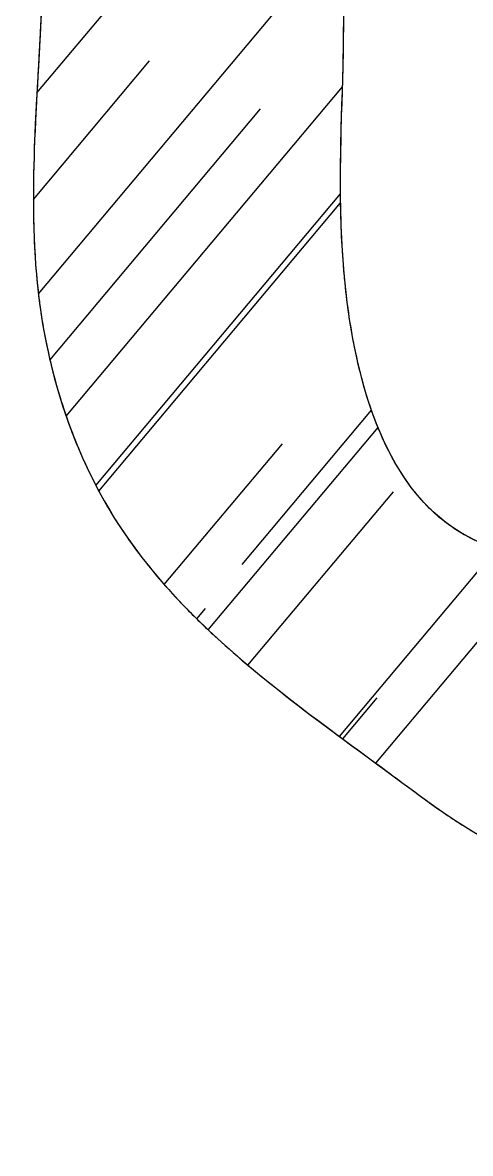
# Model space of a CAD drawing. Header units: millimetres. Extents: x 512961 to 1001058, y -961995 to -458543.
# Drawn here: x 934907.7 to 934938.6, y -884300.5 to -884222.4 of the extents above; entities that cross this region are included whole.
import ezdxf

# ---------------------------------------------------------------- set-up
doc = ezdxf.new("R2010")
doc.units = ezdxf.units.MM
doc.header["$MEASUREMENT"] = 0
doc.layers.add('填充', color=250, linetype='CONTINUOUS', lineweight=25)

msp = doc.modelspace()

# ---------------------------------------------------------------- linework, layer by layer
at = {"layer": '填充'}
for p, q in [((934908.643, -884227.252), (934920.561, -884213.049)), ((934908.746, -884241.119), (934929.815, -884216.01)), ((934908.397, -884234.595), (934916.416, -884225.038)), ((934910.665, -884249.566), (934929.751, -884226.821)), ((934909.542, -884245.684), (934924.085, -884228.353)), ((934912.719, -884254.353), (934929.611, -884234.222)), ((934912.92, -884254.733), (934929.618, -884234.834)), ((934922.818, -884259.806), (934931.755, -884249.155)), ((934920.477, -884264.317), (934932.204, -884250.341)), ((934917.438, -884261.184), (934925.597, -884251.46)), ((934923.217, -884266.751), (934933.266, -884254.775)), ((934929.538, -884271.672), (934940.374, -884258.759)), ((934919.678, -884263.548), (934920.283, -884262.827)), ((934932.055, -884273.521), (934940.138, -884263.889)), ((934929.763, -884271.838), (934932.143, -884269.003))]:
    msp.add_line(p, q, dxfattribs=at)
for points, knots in [([(935025.763, -884358.517), (935028.654, -884352.45), (935043.382, -884346.348), (935061.812, -884345.07), (935072.958, -884355.995), (935075.91, -884375.034), (935045.478, -884393.546), (935025.571, -884396.475), (934989.495, -884402.044), (935006.586, -884385.616), (935006.404, -884376.211), (935007.792, -884361.436), (934983.685, -884384.865), (934960.43, -884382.248), (934928.049, -884385.31), (934906.215, -884378.24), (934888.885, -884366.153), (934873.983, -884354.005), (934869.945, -884338.439), (934863.654, -884328.304), (934872.042, -884318.929), (934876.961, -884328.928), (934882.221, -884334.74), (934890.238, -884337.492), (934897.479, -884339.336), (934906.734, -884331.886), (934889.593, -884330.418), (934884.16, -884318.406), (934871.128, -884307.075), (934867.527, -884290.043), (934867.565, -884276.019), (934868.12, -884265.954), (934876.268, -884258.498), (934881.564, -884273.536), (934886.557, -884281.923), (934906.833, -884290.455), (934895.345, -884269.873), (934894.873, -884254.253), (934890.87, -884234.487), (934897.983, -884213.351), (934905.674, -884200.136), (934924.335, -884171.403), (934908.96, -884204.291), (934909.326, -884221.253), (934907.429, -884240.994), (934914.397, -884261.182), (934929.184, -884271.224), (934943.823, -884282.363), (934956.564, -884277.684), (934970.17, -884276.153), (934979.043, -884264.773), (934991.278, -884254.021), (934991.653, -884237.29), (934984.85, -884223.394), (934972.807, -884222.626), (934959.408, -884222.311), (934959.471, -884233.319), (934957.43, -884241.309), (934962.957, -884247.318), (934968.424, -884251.54), (934977.252, -884246.195), (934969.988, -884257.072), (934961.092, -884260.439), (934948.185, -884260.706), (934933.139, -884257.662), (934928.982, -884240.249), (934930.36, -884219.72), (934928.177, -884189.893), (934953.502, -884146.242), (934994.611, -884112.669), (935029.151, -884099.671), (935066.554, -884069.229), (935031.798, -884110.44), (935035.686, -884133.707), (935033.461, -884157.272), (935041.682, -884172.908), (935057.298, -884183.271), (935073.803, -884193.574), (935089.996, -884192.43), (935101.612, -884191.955), (935107.341, -884178.202), (935113.994, -884200.859), (935110.547, -884218.855), (935093.098, -884229.302), (935077.324, -884231.753), (935063.398, -884233.255), (935050.337, -884230.616), (935033.955, -884230.731), (935017.229, -884237.208), (935002.652, -884246.552), (934995.287, -884253.871), (934992.805, -884258.207)], [1355.526844, 1355.526844, 1355.526844, 1355.526844, 1372.400745, 1390.948073, 1398.050741, 1409.824909, 1433.586337, 1470.404263, 1481.780508, 1494.475116, 1505.828489, 1511.648297, 1521.48889, 1558.508165, 1580.726358, 1600.130965, 1614.650722, 1634.283256, 1645.425156, 1655.429948, 1660.662688, 1668.328576, 1674.874816, 1681.752049, 1688.632786, 1693.879778, 1701.93332, 1714.834721, 1728.17107, 1743.310806, 1756.527458, 1763.580454, 1768.658485, 1777.754104, 1790.391773, 1800.677796, 1812.767516, 1826.938686, 1846.52064, 1860.41709, 1879.943153, 1894.942657, 1912.802738, 1930.895993, 1947.219853, 1960.003158, 1982.553097, 1991.188355, 2003.612399, 2013.617734, 2024.60486, 2038.108556, 2053.115786, 2063.445065, 2072.478565, 2082.88009, 2089.440644, 2096.404622, 2102.723546, 2108.241897, 2113.248322, 2117.565347, 2129.320544, 2140.575182, 2148.962334, 2165.444451, 2177.669117, 2202.605211, 2237.727752, 2300.505756, 2323.475444, 2347.159231, 2371.021139, 2401.732902, 2414.796715, 2428.381152, 2443.520287, 2461.732517, 2475.112894, 2483.761766, 2489.660037, 2499.724815, 2515.289536, 2530.764311, 2545.874959, 2555.013427, 2565.721837, 2579.098316, 2595.53645, 2610.032472, 2622.06496, 2622.06496, 2622.06496, 2622.06496]), ([(935025.763, -884358.517), (935028.654, -884352.45), (935043.382, -884346.348), (935061.812, -884345.07), (935072.958, -884355.995), (935075.91, -884375.034), (935045.478, -884393.546), (935025.571, -884396.475), (934989.495, -884402.044), (935006.586, -884385.616), (935006.404, -884376.211), (935007.792, -884361.436), (934983.685, -884384.865), (934960.43, -884382.248), (934928.049, -884385.31), (934906.215, -884378.24), (934888.885, -884366.153), (934873.983, -884354.005), (934869.945, -884338.439), (934863.654, -884328.304), (934872.042, -884318.929), (934876.961, -884328.928), (934882.221, -884334.74), (934890.238, -884337.492), (934897.479, -884339.336), (934906.734, -884331.886), (934889.593, -884330.418), (934884.16, -884318.406), (934871.128, -884307.075), (934867.527, -884290.043), (934867.565, -884276.019), (934868.12, -884265.954), (934876.268, -884258.498), (934881.564, -884273.536), (934886.557, -884281.923), (934906.833, -884290.455), (934895.345, -884269.873), (934894.873, -884254.253), (934890.87, -884234.487), (934897.983, -884213.351), (934905.674, -884200.136), (934924.335, -884171.403), (934908.96, -884204.291), (934909.326, -884221.253), (934907.429, -884240.994), (934914.397, -884261.182), (934929.184, -884271.224), (934943.823, -884282.363), (934956.564, -884277.684), (934970.17, -884276.153), (934979.043, -884264.773), (934991.278, -884254.021), (934991.653, -884237.29), (934984.85, -884223.394), (934972.807, -884222.626), (934959.408, -884222.311), (934959.471, -884233.319), (934957.43, -884241.309), (934962.957, -884247.318), (934968.424, -884251.54), (934977.252, -884246.195), (934969.988, -884257.072), (934961.092, -884260.439), (934948.185, -884260.706), (934933.139, -884257.662), (934928.982, -884240.249), (934930.36, -884219.72), (934928.177, -884189.893), (934953.502, -884146.242), (934994.611, -884112.669), (935029.151, -884099.671), (935066.554, -884069.229), (935031.798, -884110.44), (935035.686, -884133.707), (935033.461, -884157.272), (935041.682, -884172.908), (935057.298, -884183.271), (935073.803, -884193.574), (935089.996, -884192.43), (935101.612, -884191.955), (935107.341, -884178.202), (935113.994, -884200.859), (935110.547, -884218.855), (935093.098, -884229.302), (935077.324, -884231.753), (935063.398, -884233.255), (935050.337, -884230.616), (935033.955, -884230.731), (935017.229, -884237.208), (935002.652, -884246.552), (934995.287, -884253.871), (934992.805, -884258.207)], [1355.526844, 1355.526844, 1355.526844, 1355.526844, 1372.400745, 1390.948073, 1398.050741, 1409.824909, 1433.586337, 1470.404263, 1481.780508, 1494.475116, 1505.828489, 1511.648297, 1521.48889, 1558.508165, 1580.726358, 1600.130965, 1614.650722, 1634.283256, 1645.425156, 1655.429948, 1660.662688, 1668.328576, 1674.874816, 1681.752049, 1688.632786, 1693.879778, 1701.93332, 1714.834721, 1728.17107, 1743.310806, 1756.527458, 1763.580454, 1768.658485, 1777.754104, 1790.391773, 1800.677796, 1812.767516, 1826.938686, 1846.52064, 1860.41709, 1879.943153, 1894.942657, 1912.802738, 1930.895993, 1947.219853, 1960.003158, 1982.553097, 1991.188355, 2003.612399, 2013.617734, 2024.60486, 2038.108556, 2053.115786, 2063.445065, 2072.478565, 2082.88009, 2089.440644, 2096.404622, 2102.723546, 2108.241897, 2113.248322, 2117.565347, 2129.320544, 2140.575182, 2148.962334, 2165.444451, 2177.669117, 2202.605211, 2237.727752, 2300.505756, 2323.475444, 2347.159231, 2371.021139, 2401.732902, 2414.796715, 2428.381152, 2443.520287, 2461.732517, 2475.112894, 2483.761766, 2489.660037, 2499.724815, 2515.289536, 2530.764311, 2545.874959, 2555.013427, 2565.721837, 2579.098316, 2595.53645, 2610.032472, 2622.06496, 2622.06496, 2622.06496, 2622.06496]), ([(935025.763, -884358.517), (935028.654, -884352.45), (935043.382, -884346.348), (935061.812, -884345.07), (935072.958, -884355.995), (935075.91, -884375.034), (935045.478, -884393.546), (935025.571, -884396.475), (934989.495, -884402.044), (935006.586, -884385.616), (935006.404, -884376.211), (935007.792, -884361.436), (934983.685, -884384.865), (934960.43, -884382.248), (934928.049, -884385.31), (934906.215, -884378.24), (934888.885, -884366.153), (934873.983, -884354.005), (934869.945, -884338.439), (934863.654, -884328.304), (934872.042, -884318.929), (934876.961, -884328.928), (934882.221, -884334.74), (934890.238, -884337.492), (934897.479, -884339.336), (934906.734, -884331.886), (934889.593, -884330.418), (934884.16, -884318.406), (934871.128, -884307.075), (934867.527, -884290.043), (934867.565, -884276.019), (934868.12, -884265.954), (934876.268, -884258.498), (934881.564, -884273.536), (934886.557, -884281.923), (934906.833, -884290.455), (934895.345, -884269.873), (934894.873, -884254.253), (934890.87, -884234.487), (934897.983, -884213.351), (934905.674, -884200.136), (934924.335, -884171.403), (934908.96, -884204.291), (934909.326, -884221.253), (934907.429, -884240.994), (934914.397, -884261.182), (934929.184, -884271.224), (934943.823, -884282.363), (934956.564, -884277.684), (934970.17, -884276.153), (934979.043, -884264.773), (934991.278, -884254.021), (934991.653, -884237.29), (934984.85, -884223.394), (934972.807, -884222.626), (934959.408, -884222.311), (934959.471, -884233.319), (934957.43, -884241.309), (934962.957, -884247.318), (934968.424, -884251.54), (934977.252, -884246.195), (934969.988, -884257.072), (934961.092, -884260.439), (934948.185, -884260.706), (934933.139, -884257.662), (934928.982, -884240.249), (934930.36, -884219.72), (934928.177, -884189.893), (934953.502, -884146.242), (934994.611, -884112.669), (935029.151, -884099.671), (935066.554, -884069.229), (935031.798, -884110.44), (935035.686, -884133.707), (935033.461, -884157.272), (935041.682, -884172.908), (935057.298, -884183.271), (935073.803, -884193.574), (935089.996, -884192.43), (935101.612, -884191.955), (935107.341, -884178.202), (935113.994, -884200.859), (935110.547, -884218.855), (935093.098, -884229.302), (935077.324, -884231.753), (935063.398, -884233.255), (935050.337, -884230.616), (935033.955, -884230.731), (935017.229, -884237.208), (935002.652, -884246.552), (934995.287, -884253.871), (934992.805, -884258.207)], [1355.526844, 1355.526844, 1355.526844, 1355.526844, 1372.400745, 1390.948073, 1398.050741, 1409.824909, 1433.586337, 1470.404263, 1481.780508, 1494.475116, 1505.828489, 1511.648297, 1521.48889, 1558.508165, 1580.726358, 1600.130965, 1614.650722, 1634.283256, 1645.425156, 1655.429948, 1660.662688, 1668.328576, 1674.874816, 1681.752049, 1688.632786, 1693.879778, 1701.93332, 1714.834721, 1728.17107, 1743.310806, 1756.527458, 1763.580454, 1768.658485, 1777.754104, 1790.391773, 1800.677796, 1812.767516, 1826.938686, 1846.52064, 1860.41709, 1879.943153, 1894.942657, 1912.802738, 1930.895993, 1947.219853, 1960.003158, 1982.553097, 1991.188355, 2003.612399, 2013.617734, 2024.60486, 2038.108556, 2053.115786, 2063.445065, 2072.478565, 2082.88009, 2089.440644, 2096.404622, 2102.723546, 2108.241897, 2113.248322, 2117.565347, 2129.320544, 2140.575182, 2148.962334, 2165.444451, 2177.669117, 2202.605211, 2237.727752, 2300.505756, 2323.475444, 2347.159231, 2371.021139, 2401.732902, 2414.796715, 2428.381152, 2443.520287, 2461.732517, 2475.112894, 2483.761766, 2489.660037, 2499.724815, 2515.289536, 2530.764311, 2545.874959, 2555.013427, 2565.721837, 2579.098316, 2595.53645, 2610.032472, 2622.06496, 2622.06496, 2622.06496, 2622.06496]), ([(934809.495, -884209.121), (934814.047, -884216.271), (934823.289, -884231.293), (934831, -884255.481), (934842.762, -884269.588), (934838.964, -884294.606), (934846.242, -884257.712), (934854.785, -884235.811), (934877.777, -884203.422), (934900.461, -884181.256), (934919.064, -884175.839), (934922.825, -884164.265), (934912.449, -884163.66), (934902.744, -884166.176), (934887.652, -884163.021), (934873.313, -884163.155), (934860.375, -884155.77), (934849.42, -884144.379), (934847.32, -884134.664), (934841.998, -884114.96), (934842.48, -884119.568)], [142.968385, 142.968385, 142.968385, 142.968385, 163.975428, 188.770445, 203.259227, 213.904743, 227.989336, 257.141956, 295.271387, 318.54252, 337.517809, 339.776363, 344.405881, 355.968287, 369.33747, 380.942085, 391.45432, 406.511656, 415.340924, 426.973218, 426.973218, 426.973218, 426.973218]), ([(934809.495, -884209.121), (934814.047, -884216.271), (934823.289, -884231.293), (934831, -884255.481), (934842.762, -884269.588), (934838.964, -884294.606), (934846.242, -884257.712), (934854.785, -884235.811), (934877.777, -884203.422), (934900.461, -884181.256), (934919.064, -884175.839), (934922.825, -884164.265), (934912.449, -884163.66), (934902.744, -884166.176), (934887.652, -884163.021), (934873.313, -884163.155), (934860.375, -884155.77), (934849.42, -884144.379), (934847.429, -884135.169), (934842.924, -884118.396), (934842.496, -884118.487)], [142.968385, 142.968385, 142.968385, 142.968385, 163.975428, 188.770445, 203.259227, 213.904743, 227.989336, 257.141956, 295.271387, 318.54252, 337.517809, 339.776363, 344.405881, 355.968287, 369.33747, 380.942085, 391.45432, 406.511656, 415.340924, 425.129412, 425.129412, 425.129412, 425.129412]), ([(934929.786, -884225.488), (934929.795, -884225.147), (934929.922, -884219.331), (934929.719, -884213.338), (934929.829, -884207.732)], [2176.797654, 2176.797654, 2176.797654, 2176.797654, 2177.669117, 2191.639897, 2191.639897, 2191.639897, 2191.639897]), ([(934929.786, -884225.488), (934929.795, -884225.147), (934929.922, -884219.331), (934929.719, -884213.338), (934929.829, -884207.732)], [2176.797654, 2176.797654, 2176.797654, 2176.797654, 2177.669117, 2191.639897, 2191.639897, 2191.639897, 2191.639897]), ([(934929.786, -884225.488), (934929.795, -884225.147), (934929.922, -884219.331), (934929.719, -884213.338), (934929.829, -884207.732)], [2176.797654, 2176.797654, 2176.797654, 2176.797654, 2177.669117, 2191.639897, 2191.639897, 2191.639897, 2191.639897]), ([(934929.786, -884225.488), (934929.795, -884225.147), (934929.922, -884219.331), (934929.719, -884213.338), (934929.829, -884207.732)], [2176.797654, 2176.797654, 2176.797654, 2176.797654, 2177.669117, 2191.639897, 2191.639897, 2191.639897, 2191.639897]), ([(934909.208, -884215.69), (934909.062, -884218.034), (934908.973, -884221.56), (934908.749, -884225.352), (934908.673, -884226.709)], [1924.479513, 1924.479513, 1924.479513, 1924.479513, 1930.895993, 1934.374342, 1934.374342, 1934.374342, 1934.374342]), ([(934909.208, -884215.69), (934909.062, -884218.034), (934908.973, -884221.56), (934908.749, -884225.352), (934908.673, -884226.709)], [1924.479513, 1924.479513, 1924.479513, 1924.479513, 1930.895993, 1934.374342, 1934.374342, 1934.374342, 1934.374342]), ([(934909.208, -884215.69), (934909.062, -884218.034), (934908.973, -884221.56), (934908.749, -884225.352), (934908.673, -884226.709)], [1924.479513, 1924.479513, 1924.479513, 1924.479513, 1930.895993, 1934.374342, 1934.374342, 1934.374342, 1934.374342]), ([(934909.208, -884215.69), (934909.062, -884218.034), (934908.973, -884221.56), (934908.749, -884225.352), (934908.673, -884226.709)], [1924.479513, 1924.479513, 1924.479513, 1924.479513, 1930.895993, 1934.374342, 1934.374342, 1934.374342, 1934.374342]), ([(934929.924, -884240.357), (934929.88, -884239.926), (934929.412, -884234.698), (934929.678, -884229.932), (934929.786, -884225.488)], [2164.429117, 2164.429117, 2164.429117, 2164.429117, 2165.444451, 2176.797654, 2176.797654, 2176.797654, 2176.797654]), ([(934929.924, -884240.357), (934929.88, -884239.926), (934929.412, -884234.698), (934929.678, -884229.932), (934929.786, -884225.488)], [2164.429117, 2164.429117, 2164.429117, 2164.429117, 2165.444451, 2176.797654, 2176.797654, 2176.797654, 2176.797654]), ([(934929.924, -884240.357), (934929.88, -884239.926), (934929.412, -884234.698), (934929.678, -884229.932), (934929.786, -884225.488)], [2164.429117, 2164.429117, 2164.429117, 2164.429117, 2165.444451, 2176.797654, 2176.797654, 2176.797654, 2176.797654]), ([(934929.924, -884240.357), (934929.88, -884239.926), (934929.412, -884234.698), (934929.678, -884229.932), (934929.786, -884225.488)], [2164.429117, 2164.429117, 2164.429117, 2164.429117, 2165.444451, 2176.797654, 2176.797654, 2176.797654, 2176.797654]), ([(934908.811, -884241.647), (934908.836, -884241.839), (934909.108, -884243.835), (934909.528, -884245.807), (934910.026, -884247.545)], [1946.742879, 1946.742879, 1946.742879, 1946.742879, 1947.219853, 1951.690293, 1951.690293, 1951.690293, 1951.690293]), ([(934908.811, -884241.647), (934908.836, -884241.839), (934909.108, -884243.835), (934909.528, -884245.807), (934910.026, -884247.545)], [1946.742879, 1946.742879, 1946.742879, 1946.742879, 1947.219853, 1951.690293, 1951.690293, 1951.690293, 1951.690293]), ([(934908.811, -884241.647), (934908.836, -884241.839), (934909.108, -884243.835), (934909.528, -884245.807), (934910.026, -884247.545)], [1946.742879, 1946.742879, 1946.742879, 1946.742879, 1947.219853, 1951.690293, 1951.690293, 1951.690293, 1951.690293]), ([(934908.811, -884241.647), (934908.836, -884241.839), (934909.108, -884243.835), (934909.528, -884245.807), (934910.026, -884247.545)], [1946.742879, 1946.742879, 1946.742879, 1946.742879, 1947.219853, 1951.690293, 1951.690293, 1951.690293, 1951.690293]), ([(934913.469, -884255.715), (934913.645, -884256.018), (934914.146, -884256.85), (934914.683, -884257.653), (934915.039, -884258.157)], [1959.111415, 1959.111415, 1959.111415, 1959.111415, 1960.003158, 1961.585122, 1961.585122, 1961.585122, 1961.585122]), ([(934913.469, -884255.715), (934913.645, -884256.018), (934914.146, -884256.85), (934914.683, -884257.653), (934915.039, -884258.157)], [1959.111415, 1959.111415, 1959.111415, 1959.111415, 1960.003158, 1961.585122, 1961.585122, 1961.585122, 1961.585122]), ([(934913.469, -884255.715), (934913.645, -884256.018), (934914.146, -884256.85), (934914.683, -884257.653), (934915.039, -884258.157)], [1959.111415, 1959.111415, 1959.111415, 1959.111415, 1960.003158, 1961.585122, 1961.585122, 1961.585122, 1961.585122]), ([(934913.469, -884255.715), (934913.645, -884256.018), (934914.146, -884256.85), (934914.683, -884257.653), (934915.039, -884258.157)], [1959.111415, 1959.111415, 1959.111415, 1959.111415, 1960.003158, 1961.585122, 1961.585122, 1961.585122, 1961.585122]), ([(934938.583, -884257.978), (934938.163, -884257.759), (934937.756, -884257.517), (934937.368, -884257.252), (934937.366, -884257.251)], [2147.731593, 2147.731593, 2147.731593, 2147.731593, 2148.962334, 2148.968447, 2148.968447, 2148.968447, 2148.968447]), ([(934938.583, -884257.978), (934938.163, -884257.759), (934937.756, -884257.517), (934937.368, -884257.252), (934937.366, -884257.251)], [2147.731593, 2147.731593, 2147.731593, 2147.731593, 2148.962334, 2148.968447, 2148.968447, 2148.968447, 2148.968447]), ([(934938.583, -884257.978), (934938.163, -884257.759), (934937.756, -884257.517), (934937.368, -884257.252), (934937.366, -884257.251)], [2147.731593, 2147.731593, 2147.731593, 2147.731593, 2148.962334, 2148.968447, 2148.968447, 2148.968447, 2148.968447]), ([(934938.583, -884257.978), (934938.163, -884257.759), (934937.756, -884257.517), (934937.368, -884257.252), (934937.366, -884257.251)], [2147.731593, 2147.731593, 2147.731593, 2147.731593, 2148.962334, 2148.968447, 2148.968447, 2148.968447, 2148.968447]), ([(934932.667, -884273.97), (934933.062, -884274.26), (934934.308, -884275.176), (934935.554, -884276.104), (934936.411, -884276.705)], [1981.37478, 1981.37478, 1981.37478, 1981.37478, 1982.553097, 1985.085341, 1985.085341, 1985.085341, 1985.085341]), ([(934932.667, -884273.97), (934933.062, -884274.26), (934934.308, -884275.176), (934935.554, -884276.104), (934936.411, -884276.705)], [1981.37478, 1981.37478, 1981.37478, 1981.37478, 1982.553097, 1985.085341, 1985.085341, 1985.085341, 1985.085341]), ([(934932.667, -884273.97), (934933.062, -884274.26), (934934.308, -884275.176), (934935.554, -884276.104), (934936.411, -884276.705)], [1981.37478, 1981.37478, 1981.37478, 1981.37478, 1982.553097, 1985.085341, 1985.085341, 1985.085341, 1985.085341]), ([(934932.667, -884273.97), (934933.062, -884274.26), (934934.308, -884275.176), (934935.554, -884276.104), (934936.411, -884276.705)], [1981.37478, 1981.37478, 1981.37478, 1981.37478, 1982.553097, 1985.085341, 1985.085341, 1985.085341, 1985.085341])]:
    msp.add_open_spline(points, degree=3, knots=knots, dxfattribs=at)
for points in [[(934908.673, -884226.709), (934908.511, -884229.603), (934908.36, -884232.604), (934908.405, -884235.621)], [(934908.673, -884226.709), (934908.511, -884229.603), (934908.36, -884232.604), (934908.405, -884235.621)], [(934908.673, -884226.709), (934908.511, -884229.603), (934908.36, -884232.604), (934908.405, -884235.621)], [(934908.673, -884226.709), (934908.511, -884229.603), (934908.36, -884232.604), (934908.405, -884235.621)], [(934908.405, -884235.621), (934908.435, -884237.632), (934908.552, -884239.65), (934908.811, -884241.647)], [(934908.405, -884235.621), (934908.435, -884237.632), (934908.552, -884239.65), (934908.811, -884241.647)], [(934908.405, -884235.621), (934908.435, -884237.632), (934908.552, -884239.65), (934908.811, -884241.647)], [(934908.405, -884235.621), (934908.435, -884237.632), (934908.552, -884239.65), (934908.811, -884241.647)], [(934930.645, -884245.104), (934930.317, -884243.534), (934930.084, -884241.933), (934929.924, -884240.357)], [(934930.645, -884245.104), (934930.317, -884243.534), (934930.084, -884241.933), (934929.924, -884240.357)], [(934930.645, -884245.104), (934930.317, -884243.534), (934930.084, -884241.933), (934929.924, -884240.357)], [(934930.645, -884245.104), (934930.317, -884243.534), (934930.084, -884241.933), (934929.924, -884240.357)], [(934931.435, -884248.185), (934931.125, -884247.184), (934930.864, -884246.151), (934930.645, -884245.104)], [(934931.435, -884248.185), (934931.125, -884247.184), (934930.864, -884246.151), (934930.645, -884245.104)], [(934931.435, -884248.185), (934931.125, -884247.184), (934930.864, -884246.151), (934930.645, -884245.104)], [(934931.435, -884248.185), (934931.125, -884247.184), (934930.864, -884246.151), (934930.645, -884245.104)], [(934910.026, -884247.545), (934910.576, -884249.468), (934911.271, -884251.337), (934912.108, -884253.117)], [(934910.026, -884247.545), (934910.576, -884249.468), (934911.271, -884251.337), (934912.108, -884253.117)], [(934910.026, -884247.545), (934910.576, -884249.468), (934911.271, -884251.337), (934912.108, -884253.117)], [(934910.026, -884247.545), (934910.576, -884249.468), (934911.271, -884251.337), (934912.108, -884253.117)], [(934932.521, -884251.081), (934932.105, -884250.158), (934931.746, -884249.187), (934931.435, -884248.185)], [(934932.521, -884251.081), (934932.105, -884250.158), (934931.746, -884249.187), (934931.435, -884248.185)], [(934932.521, -884251.081), (934932.105, -884250.158), (934931.746, -884249.187), (934931.435, -884248.185)], [(934932.521, -884251.081), (934932.105, -884250.158), (934931.746, -884249.187), (934931.435, -884248.185)], [(934933.944, -884253.688), (934933.409, -884252.878), (934932.937, -884252.003), (934932.521, -884251.081)], [(934933.944, -884253.688), (934933.409, -884252.878), (934932.937, -884252.003), (934932.521, -884251.081)], [(934933.944, -884253.688), (934933.409, -884252.878), (934932.937, -884252.003), (934932.521, -884251.081)], [(934933.944, -884253.688), (934933.409, -884252.878), (934932.937, -884252.003), (934932.521, -884251.081)], [(934912.108, -884253.117), (934912.526, -884254.006), (934912.98, -884254.874), (934913.469, -884255.715)], [(934912.108, -884253.117), (934912.526, -884254.006), (934912.98, -884254.874), (934913.469, -884255.715)], [(934912.108, -884253.117), (934912.526, -884254.006), (934912.98, -884254.874), (934913.469, -884255.715)], [(934912.108, -884253.117), (934912.526, -884254.006), (934912.98, -884254.874), (934913.469, -884255.715)], [(934935.256, -884255.393), (934934.781, -884254.866), (934934.345, -884254.295), (934933.944, -884253.688)], [(934935.256, -884255.393), (934934.781, -884254.866), (934934.345, -884254.295), (934933.944, -884253.688)], [(934935.256, -884255.393), (934934.781, -884254.866), (934934.345, -884254.295), (934933.944, -884253.688)], [(934935.256, -884255.393), (934934.781, -884254.866), (934934.345, -884254.295), (934933.944, -884253.688)], [(934936.257, -884256.387), (934935.906, -884256.076), (934935.572, -884255.744), (934935.256, -884255.393)], [(934936.257, -884256.387), (934935.906, -884256.076), (934935.572, -884255.744), (934935.256, -884255.393)], [(934936.257, -884256.387), (934935.906, -884256.076), (934935.572, -884255.744), (934935.256, -884255.393)], [(934936.257, -884256.387), (934935.906, -884256.076), (934935.572, -884255.744), (934935.256, -884255.393)], [(934937.366, -884257.251), (934936.978, -884256.986), (934936.609, -884256.697), (934936.257, -884256.387)], [(934937.366, -884257.251), (934936.978, -884256.986), (934936.609, -884256.697), (934936.257, -884256.387)], [(934937.366, -884257.251), (934936.978, -884256.986), (934936.609, -884256.697), (934936.257, -884256.387)], [(934937.366, -884257.251), (934936.978, -884256.986), (934936.609, -884256.697), (934936.257, -884256.387)], [(934915.039, -884258.157), (934916.153, -884259.73), (934917.396, -884261.201), (934918.739, -884262.598)], [(934915.039, -884258.157), (934916.153, -884259.73), (934917.396, -884261.201), (934918.739, -884262.598)], [(934915.039, -884258.157), (934916.153, -884259.73), (934917.396, -884261.201), (934918.739, -884262.598)], [(934915.039, -884258.157), (934916.153, -884259.73), (934917.396, -884261.201), (934918.739, -884262.598)], [(934940.583, -884258.833), (934939.887, -884258.59), (934939.217, -884258.308), (934938.583, -884257.978)], [(934940.583, -884258.833), (934939.887, -884258.59), (934939.217, -884258.308), (934938.583, -884257.978)], [(934940.583, -884258.833), (934939.887, -884258.59), (934939.217, -884258.308), (934938.583, -884257.978)], [(934940.583, -884258.833), (934939.887, -884258.59), (934939.217, -884258.308), (934938.583, -884257.978)], [(934918.739, -884262.598), (934919.411, -884263.296), (934920.107, -884263.976), (934920.824, -884264.642)], [(934918.739, -884262.598), (934919.411, -884263.296), (934920.107, -884263.976), (934920.824, -884264.642)], [(934918.739, -884262.598), (934919.411, -884263.296), (934920.107, -884263.976), (934920.824, -884264.642)], [(934918.739, -884262.598), (934919.411, -884263.296), (934920.107, -884263.976), (934920.824, -884264.642)], [(934920.824, -884264.642), (934922.258, -884265.972), (934923.775, -884267.243), (934925.346, -884268.485)], [(934920.824, -884264.642), (934922.258, -884265.972), (934923.775, -884267.243), (934925.346, -884268.485)], [(934920.824, -884264.642), (934922.258, -884265.972), (934923.775, -884267.243), (934925.346, -884268.485)], [(934920.824, -884264.642), (934922.258, -884265.972), (934923.775, -884267.243), (934925.346, -884268.485)], [(934925.346, -884268.485), (934927.702, -884270.347), (934930.176, -884272.143), (934932.667, -884273.97)], [(934925.346, -884268.485), (934927.702, -884270.347), (934930.176, -884272.143), (934932.667, -884273.97)], [(934925.346, -884268.485), (934927.702, -884270.347), (934930.176, -884272.143), (934932.667, -884273.97)], [(934925.346, -884268.485), (934927.702, -884270.347), (934930.176, -884272.143), (934932.667, -884273.97)], [(934936.411, -884276.705), (934937.248, -884277.293), (934938.092, -884277.849), (934938.947, -884278.339)], [(934936.411, -884276.705), (934937.248, -884277.293), (934938.092, -884277.849), (934938.947, -884278.339)], [(934936.411, -884276.705), (934937.248, -884277.293), (934938.092, -884277.849), (934938.947, -884278.339)], [(934936.411, -884276.705), (934937.248, -884277.293), (934938.092, -884277.849), (934938.947, -884278.339)]]:
    msp.add_open_spline(points, degree=3, dxfattribs=at)

doc.saveas('drawing.dxf')
